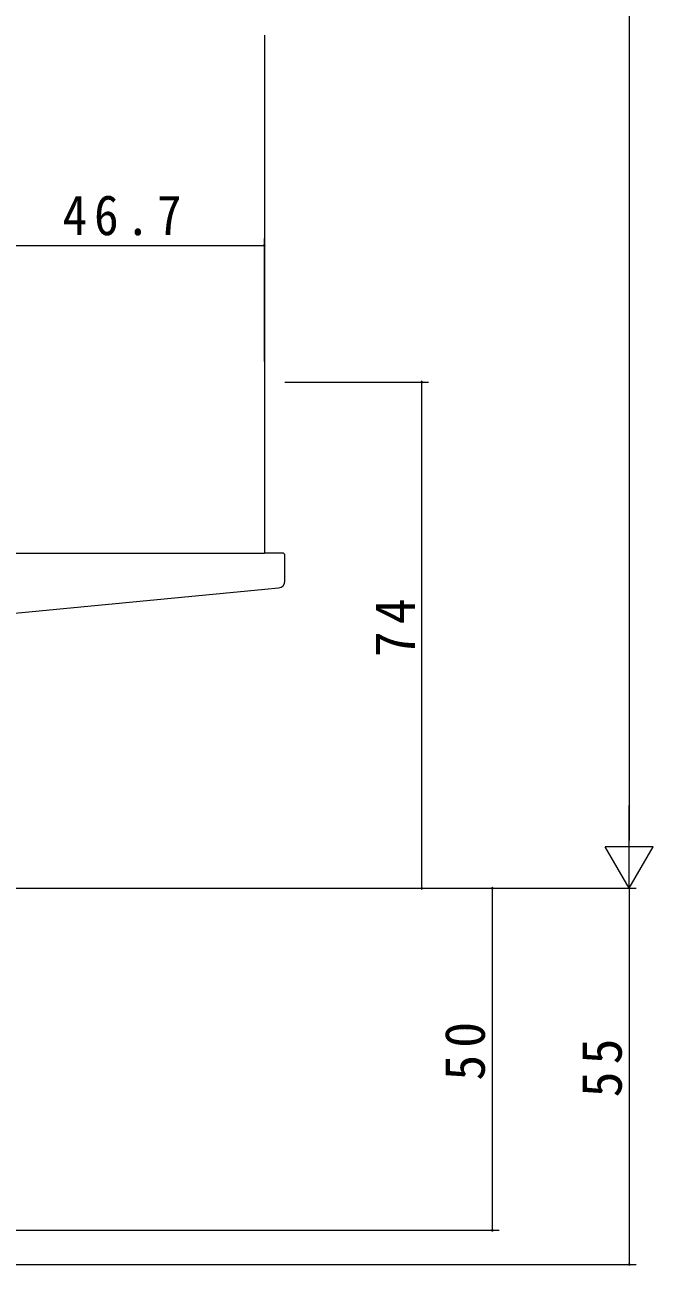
# Model space of a CAD drawing. Units: millimetres, scale not verified. Extents: x -841 to 292, y -594 to 212.
# Drawn here: x -617 to -525.2, y -437.8 to -256.4 of the extents above; entities that cross this region are included whole.
import ezdxf

# ---------------------------------------------------------------- set-up
doc = ezdxf.new("R2010")
doc.units = ezdxf.units.MM
doc.header["$LTSCALE"] = 2
for name, color, linetype, lineweight in [('0-4_YKK_12', 2, 'Continuous', 9), ('0-5_YKK_13', 4, 'Continuous', 9), ('0-6_YKK_D', 6, 'Continuous', 9)]:
    doc.layers.add(name, color=color, linetype=linetype, lineweight=lineweight)
doc.styles.add('ＭＳ ゴシック', font='')
doc.styles.get('ＭＳ ゴシック').set_extended_font_data('MS Gothic')

msp = doc.modelspace()

# ---------------------------------------------------------------- linework, layer by layer
at = {"layer": '0-4_YKK_12'}
msp.add_line((-582.004, -257.931), (-582.004, -333.681), dxfattribs=at)
at = {"layer": '0-5_YKK_13'}
for p, q in [((-636.504, -333.681), (-582.007, -333.681)), ((-579.307, -333.681), (-582.007, -333.681)), ((-579.007, -337.765), (-579.007, -333.981)), ((-632.378, -343.788), (-581.919, -338.936)), ((-581.919, -338.936), (-579.919, -338.761))]:
    msp.add_line(p, q, dxfattribs=at)
for centre, radius, start, end in [((-579.307, -333.981), 0.3, 0, 90), ((-580.007, -337.765), 1, 275, 0)]:
    msp.add_arc(centre, radius, start, end, dxfattribs=at)
at = {"layer": '0-6_YKK_D'}
for p, q in [((-528.704, 10.319), (-528.704, -375.681)), ((-582.007, -305.681), (-582.007, -287.681)), ((-628.704, -288.681), (-582.007, -288.681)), ((-579.004, -308.681), (-558.007, -308.681)), ((-559.007, -382.681), (-559.007, -308.681)), ((-528.704, -382.681), (-528.704, -370.557)), ((-525.204, -376.619), (-532.204, -376.619)), ((-528.704, -382.681), (-532.204, -376.619)), ((-528.704, -382.681), (-525.204, -376.619)), ((-625.704, -382.681), (-527.704, -382.681)), ((-625.704, -382.681), (-527.704, -382.681)), ((-625.704, -382.681), (-547.704, -382.681)), ((-579.004, -382.681), (-558.007, -382.681)), ((-548.704, -382.681), (-548.704, -432.681)), ((-528.704, -382.681), (-528.704, -437.681)), ((-625.704, -432.681), (-547.704, -432.681)), ((-625.704, -437.681), (-527.704, -437.681))]:
    msp.add_line(p, q, dxfattribs=at)
for centre, start, end in [((-582.007, -288.681), 0, 180), ((-582.007, -288.681), 180, 0), ((-559.007, -308.681), 90, 270), ((-559.007, -308.681), 270, 90), ((-559.007, -382.681), 90, 270), ((-559.007, -382.681), 270, 90), ((-548.704, -382.681), 90, 270), ((-548.704, -382.681), 270, 90), ((-548.704, -432.681), 90, 270), ((-548.704, -432.681), 270, 90), ((-528.704, -437.681), 90, 270), ((-528.704, -437.681), 270, 90)]:
    msp.add_arc(centre, 0.106, start, end, dxfattribs=at)

# ---------------------------------------------------------------- texts
at = {"layer": '0-6_YKK_D', "color": 7, "insert": (-611.483, -287.281), "char_height": 5.865, "attachment_point": 7, "style": 'ＭＳ ゴシック'}
msp.add_mtext('\\T1.28;\\W0.9;46.7', dxfattribs=at)
at = {"layer": '0-6_YKK_D', "color": 7, "char_height": 5.865, "attachment_point": 7, "rotation": 90, "style": 'ＭＳ ゴシック'}
for s, insert in [('\\T1.27;\\W0.95;74', (-560.007, -348.885)), ('\\T1.27;\\W0.95;50', (-549.704, -410.812)), ('\\T1.27;\\W0.95;55', (-529.704, -413.251))]:
    msp.add_mtext(s, dxfattribs=dict(at, insert=insert))

doc.saveas('drawing.dxf')
